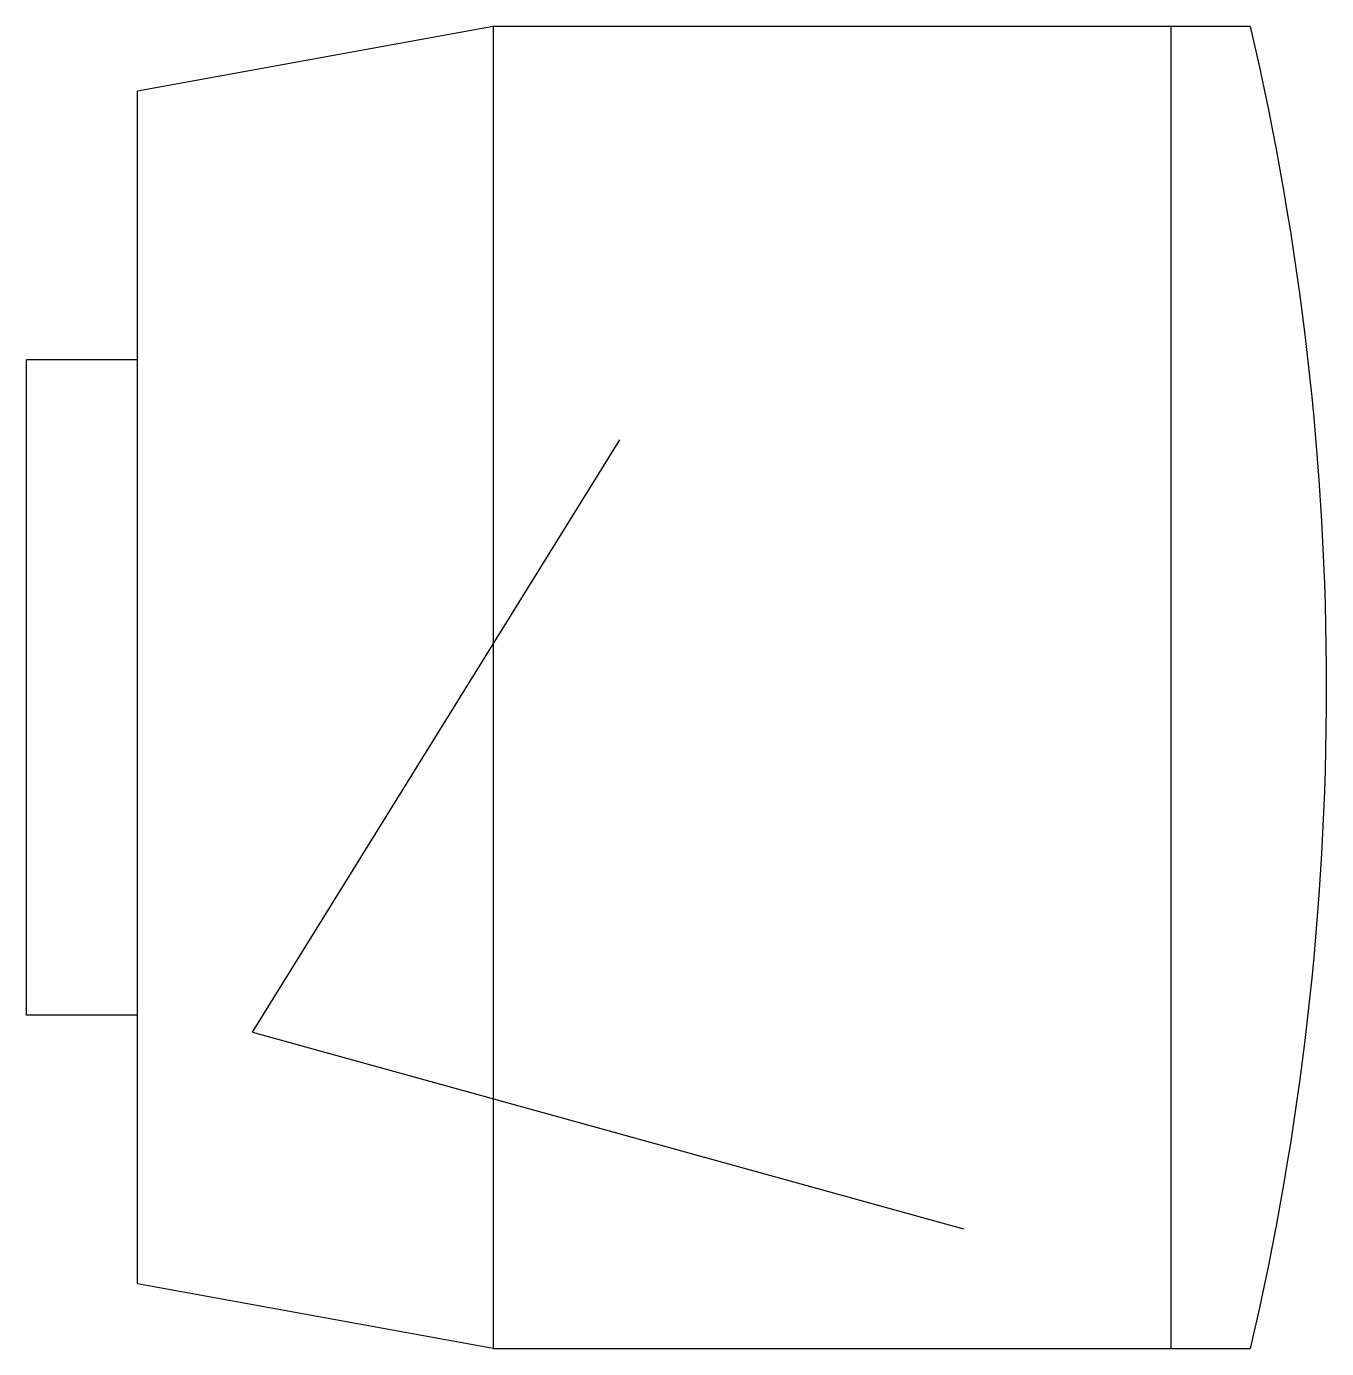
# Model space of a CAD drawing. Header units: millimetres. Extents: x 1289.431 to 1289.852, y 2718.444 to 2718.871.
import ezdxf

# ---------------------------------------------------------------- set-up
doc = ezdxf.new("R2010")
doc.units = ezdxf.units.MM
doc.header["$LTSCALE"] = 10
doc.layers.add('Equipam_audio_vídeo', color=1, linetype='Continuous')

msp = doc.modelspace()

# ---------------------------------------------------------------- linework, layer by layer
at = {"layer": 'Equipam_audio_vídeo'}
for p, q in [((1289.58221, 2718.87129), (1289.46719, 2718.8504)), ((1289.82722, 2718.87129), (1289.58221, 2718.87129)), ((1289.58221, 2718.87129), (1289.58221, 2718.44385)), ((1289.80147, 2718.44385), (1289.80147, 2718.87129)), ((1289.46719, 2718.46475), (1289.46719, 2718.8504)), ((1289.46719, 2718.76353), (1289.43124, 2718.76353)), ((1289.43124, 2718.55161), (1289.43124, 2718.76353)), ((1289.50432, 2718.54609), (1289.62318, 2718.73769)), ((1289.46719, 2718.55161), (1289.43124, 2718.55161)), ((1289.50432, 2718.54609), (1289.73431, 2718.48251)), ((1289.58221, 2718.44385), (1289.46719, 2718.46475)), ((1289.58221, 2718.44385), (1289.82722, 2718.44385))]:
    msp.add_line(p, q, dxfattribs=at)
msp.add_arc((1288.91006, 2718.65757), 0.94173, 346.88266, 13.11734, dxfattribs=at)

doc.saveas('drawing.dxf')
